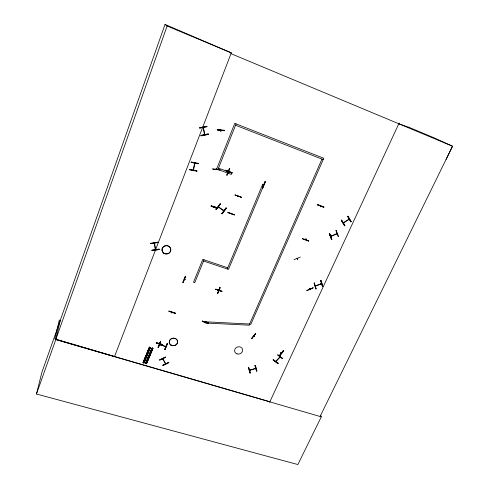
<?xml version="1.0" encoding="UTF-8"?>
<svg xmlns="http://www.w3.org/2000/svg" width="489" height="489" viewBox="0 0 489 489"><rect width="100%" height="100%" fill="white"/><g stroke="black" fill="none" stroke-linecap="round" stroke-linejoin="round"><path stroke-width="0.73" d="M238.082 196.615L238.18 196.321M238.07 196.645L238.479 196.395M203.143 127.556L203.51 127.488L203.607 128.106M204.371 134.059L204.714 133.913L204.787 134.658M204.536 134.707L204.799 134.499M154.255 243.229L154.689 243.632L154.298 243.693M155.233 249.121L155.569 248.999L155.612 249.671M193.216 169.995L194.61 163.13L194.677 163.791M194.781 163.864L194.873 163.106M212.782 168.919L212.752 169.231L219.934 169.958L219.934 169.475M211.15 205.735L217.739 208.143M208.491 323.418L202.25 321.377L208.491 323.425L208.595 322.948L202.36 321.102L208.632 323.101M217.642 208.565L211.046 206.181L217.636 208.601L217.727 208.198M310.093 288.944L309.708 288.18M278.076 363.266L273.18 359.959L277.88 363.529L278.052 363.107M217.269 129.909L217.318 129.499L224.628 130.306L224.573 130.716L217.232 129.793M277.874 363.523L273.192 359.941M221.046 131.003C220.276 131.755 220.997 129.273 220.704 131.046L221.052 130.331M216.266 169.188L216.309 168.43M216.279 169.108L216.615 168.418L216.248 169.035M220.961 131.07L221.071 130.484M216.517 169.212L216.633 168.571M273.174 359.977L273.357 359.562M231.376 213.699L231.425 213.204M162.574 344.934L156.235 342.972L156.358 342.508M162.69 344.623L156.346 342.673L162.709 344.623L162.574 344.941L156.235 342.991M196.847 171.223L196.92 170.832L189.763 169.512L189.683 169.891L196.847 171.181M196.902 170.881L189.744 169.542M218.504 206.768L218.192 206.939M253.614 336.377L254.103 336.689L254.256 336.298M330.717 236.285L331.365 235.955M331.297 235.832L331.389 236.303M336.45 233.742L336.493 234.06L336.976 233.497M344.873 225.649L341.56 220.081M159.457 343.559L159.915 343.046L159.689 343.681M171.718 312.807C172.269 313.455 171.321 312.538 172.232 312.41M214.848 206.236L214.634 207.024L214.61 206.309M214.879 206.517L214.579 206.407M228.265 172.397L228.785 171.847M228.766 171.994L228.51 172.513M224.537 130.606L217.263 129.842L224.573 130.716M205.618 322.141L205.893 321.493L205.398 322.068M205.875 321.621L205.704 322.031M218.565 290.545L218.369 291.096L218.895 290.533M218.852 290.637L218.021 290.258L218.601 290.723M343.37 222.697L343.944 222.715L343.92 222.391L343.266 222.801L349.158 219.072M191.23 162.018L198.412 163.357L198.338 163.748L191.156 162.415L191.236 162.018M348.37 219.353L348.706 219.689L349.097 219.109M193.473 170.196L193.626 169.408L193.222 170.148M305.625 239.653L306.151 239.048L305.876 239.726M306.12 239.188L305.814 239.072M320.839 206.175L320.301 206.798L320.625 206.095M320.808 206.321L320.613 206.761M320.668 415.461L321.291 416.842L297.874 464.55L36.461 394.012L55.783 339.604L60.324 320.148L165.031 24.45L231.242 52.83L230.936 53.643L452.539 146.223L446.115 159.414M59.328 319.971L54.854 338.895L114.53 356.518L231.291 52.849L167.134 26.021L165.031 24.45M227.911 212.373L234.427 214.726M234.451 214.86L227.941 212.489M36.461 394.012L41.883 372.325L60.245 320.484M191.162 162.336L198.314 163.619M228.607 172.47L228.241 172.33M218.357 290.949L218.693 290.515M329.549 233.424L331.823 239.341L329.549 233.406L329.268 233.553L331.542 239.506L331.89 239.353L329.488 233.326M249.482 370.118L250.227 370.1L249.561 370.332M250.221 370.13L250.105 369.69M254.952 368.235L255.105 368.663L255.771 368.431M305.601 239.567L305.931 239.616M308.645 241.15L308.712 240.692M302.605 238.638L308.803 240.814M316.077 288.889L314.329 283.045M279.971 356.878L279.561 357.343L280.044 356.829M167.134 26.021L55.825 339.433L269.897 401.726M330.796 236.493L330.839 236.199M217.978 169.469L236.089 123.894M225.35 170.465L231.994 173.063L232.147 172.696L225.49 170.16L225.337 170.533L232.024 172.959M211.046 206.205L211.193 205.845L217.782 208.247M169.047 311.016L175.453 313.07L175.319 313.4L168.919 311.352L169.053 311.022M204.041 259.818L194.738 282.685L193.485 282.275L202.782 259.39L227.752 267.801M182.782 282.33L185.3 276.242L185.631 276.364L183.143 282.453L182.807 282.324M229.433 168.436L226.676 175.105L227.049 175.245L229.726 168.491M183.088 282.404L185.631 276.364M229.683 168.479L226.982 175.203M184.573 279.323L185.056 279.757L184.341 279.519M228.284 172.428L228.626 171.78M214.402 206.939L214.622 206.156M214.634 207.024L214.891 206.468M229.09 171.957L229.005 172.299L228.369 172.073M229.2 172.079L228.938 172.33M159.677 342.771L159.432 343.614M172.226 312.502L171.939 312.874M158.039 347.441L160.423 341.689L158.045 347.428L158.387 347.551L160.692 341.64M158.344 347.496L160.685 341.762M160.074 345.014L160.288 344.745L159.671 344.604L165.85 346.719M149.328 347.196L143.026 362.642L143.479 362.759L149.83 347.349L149.328 347.196L149.83 347.349L143.399 362.746M149.408 347.227L142.984 362.612L143.479 362.759M143.198 362.612L149.542 347.202M143.259 362.63L149.603 347.221M149.946 347.386L143.644 362.826L149.946 347.386L150.447 347.538L144.047 362.948L150.447 347.538M248.614 367.325L250.307 372.948L249.983 373.021M250.246 372.936L248.644 367.459M145.533 363.406L152.116 347.954L152.379 348.15L145.997 363.547L152.122 348.009L145.533 363.406L146.015 363.541M145.594 363.425L152.091 348.003M152.99 348.339L146.553 363.712L152.99 348.339L152.495 348.186L146.211 363.608M165.783 346.701L165.209 346.096M165.05 349.568L167.391 343.834L165.056 349.586L164.695 349.311M227.257 268.987L262.575 184.604L263.84 185.074L228.491 269.402L203.552 261.022M235.075 195.062L241.682 197.354L235.007 195.019M193.516 170.105L194.885 163.259M231.517 213.363L231.401 213.644M215.588 289.243L221.908 291.517L222.049 291.187L215.728 289.091M202.244 321.426L202.348 320.949M263.62 185.178L262.899 184.903L263.712 184.946M219.922 287.624L220.27 287.746L217.721 293.718L217.373 293.602L219.879 287.483M265.386 181.902L262.63 188.467L262.275 188.326L265.044 181.719M217.721 293.712L217.422 293.602L219.971 287.624M262.355 188.351L264.995 181.694M218.614 291.108L218.858 290.594M321.976 159.084L249.61 324.024L249.451 325.203L205.356 322.997L205.484 321.805L249.61 324.024L250.796 324.396L323.779 158.277L234.769 123.375L216.67 168.986L231.352 174.451L231.878 173.155L218.497 168.167M317.624 204.952L317.789 204.598L323.987 206.963L323.828 207.312L317.532 204.848M305.656 239.592L305.827 238.821M320.546 206.816L320.808 206.242M305.869 239.665L306.12 239.109M315.9 285.655L315.454 286.089L315.368 285.796M320.998 283.834L321.016 284.146L321.438 283.681M321.56 283.92L315.368 286.053M269.628 402.3L399.14 123.032M163.088 359.171L162.898 359.109M165.319 363.492L165.618 363.345M165.624 363.944L165.832 363.84M320.197 416.225L452.539 146.223L433.859 137.733L408.67 127.201L409.134 127.415L398.798 123.772M225.472 170.184L232.141 172.696M255.692 368.48L249.549 370.1M168.937 311.273L175.337 313.321M297.147 258.51L297.526 258.907M297.33 259.121L297.618 258.974M309.849 288.357L309.739 288.981L310.05 288.846M221.927 291.444L215.612 289.335M275.973 361.487L276.175 360.931L275.857 361.567M280.142 357.068L275.9 361.518M317.636 204.879L323.834 207.238M162.574 358.749L165.594 363.889M165.288 363.504L165.588 363.358M216.071 209.598L220.343 203.974L216.132 209.653L215.814 209.433L220.111 203.809L220.405 204.029L220.087 203.803M218.968 207.189L218.681 207.33L218.962 207.122M223.216 210.484L223.302 210.154M226.352 208.228L222.092 213.84L226.364 208.241L226.095 208.045L226.364 208.247M251.67 338.706L255.631 333.694L251.725 338.761L251.438 338.584L255.356 333.51L255.631 333.694M253.669 336.383L254.335 336.463M280.888 352.752L281.591 352.93L280.802 352.545M279.861 355.656L283.742 350.686L279.861 355.662L279.58 355.491L283.406 350.368M203.558 128.161L203.204 128.075L203.516 128.075M204.775 134.585L203.424 127.421M155.624 249.579L154.524 243.112M282.44 358.486L277.709 354.941M275.735 361.395L280.001 356.878M277.831 355.026L282.471 358.675L282.715 358.419L277.99 354.855M341.365 220.362L344.617 225.839L341.383 220.331L341.591 220.05M184.426 279.305L185.123 279.488M155.551 249.072L155.196 249.127M331.542 239.494L329.286 233.54M347.49 216.309L347.923 216.211L351.151 221.7L350.717 221.798M343.437 222.953L349.207 219.304M344.617 225.839L344.941 225.631L341.628 220.154M263.522 185.166L262.966 184.928M255.716 368.241L255.215 368.627M315.894 285.937L315.839 285.454M165.661 357.245L165.49 356.952L159.524 359.861L159.695 360.149L165.661 357.245L159.665 360.075M336.291 230.49L335.986 230.606L338.192 236.597L338.541 236.444L336.255 230.49L335.845 230.533M329.268 233.571L329.623 233.418M330.784 236.26L337.031 233.522M330.864 236.462L337.043 233.76M300.356 257.018L294.03 259.677M309.892 288.455L309.775 288.968M312.954 287.538L313.168 287.99L307 290.674L306.792 290.228M351.145 221.7L347.917 216.205M349.097 219.054L348.645 219.695M314.403 283.052L314.048 283.174L315.796 289.011L316.145 288.889L314.274 282.942M321.096 280.717L320.656 280.704M315.313 285.851L321.511 283.687M322.379 286.548L322.819 286.56L321.084 280.704L322.801 286.554M205.649 321.481L205.429 322.006M256.474 370.9L256.878 370.968L255.301 365.479L254.897 365.417M249.604 370.289L255.704 368.449M281.377 353.076L280.973 352.844M254.109 336.652L253.663 336.353M146.614 363.73L146.132 363.578L152.544 348.217M144.078 362.948L143.613 362.807M206.847 126.248L199.561 127.708L199.634 128.094L206.926 126.651L206.847 126.272M206.926 126.651L199.616 128.014M200.997 135.331L208.29 133.968L208.369 134.371L201.107 135.808L208.363 134.365M201.046 135.496L208.253 133.894M322.544 286.64L320.79 280.796L322.471 286.682M150.801 243.235L157.855 242.153L157.916 242.526L150.863 243.601L150.801 243.247M150.85 243.522L157.904 242.446M152.036 250.6L159.066 249.5L152.036 250.594L151.969 250.105M255.264 365.472L256.859 370.955M256.578 371.029L255.001 365.546L256.529 371.072M231.248 213.296L231.108 213.614M162.782 358.645L165.802 363.785M297.367 259.158L297.171 258.571M347.612 216.364L350.894 221.841L347.538 216.291M212.782 168.864L219.983 169.561M218.455 290.71L217.966 290.509M228.614 171.816L229.127 172.055M55.783 339.604L321.291 416.842M160.392 341.695L160.747 341.805M167.427 343.865L167.061 343.59M159.671 344.604L165.93 346.518M184.494 279.329L185.08 279.525M227.886 212.629L234.402 215.007M308.645 241.156L302.495 238.907L302.569 238.449M235.123 194.94L241.682 197.354M263.064 184.701L263.644 184.921M265.062 181.786L265.417 181.92M229.408 168.436L229.775 168.577M235.551 125.251L323.211 159.567M218.479 206.798L223.986 210.728M283.754 350.699L283.473 350.534L279.549 355.356M281.077 352.612L281.505 352.838M253.797 336.175L254.274 336.469M228.485 172.116L229.041 172.201M222.092 213.846L221.737 213.516M218.253 207.018L223.779 210.881M273.375 359.721L278.119 363.272M343.791 222.25L344.03 222.581M320.76 283.736L320.937 284.115M306.903 290.429L313.064 287.74M226.046 207.953L221.853 213.669L226.004 207.917M309.837 288.412L310.044 288.92M297.385 258.479L297.605 259.005M155.313 249.579L154.279 243.149M248.656 367.294L248.363 367.575L249.965 373.052M201.028 135.404L201.107 135.808M203.167 127.476L204.524 134.634M159.066 249.518L158.992 249.029M168.687 362.27L168.87 362.734L162.929 365.625L162.758 365.338L168.717 362.435L162.745 365.167M150.16 347.392L143.809 362.801L150.16 347.392M152.709 348.192L146.345 363.584L152.77 348.211M167.116 343.724L164.707 349.476L167.128 343.743M159.011 249.17L151.975 250.234L159.011 249.194M163.858 253.235A4.401 4.144 -5.7 0 0 170.783 250.16A4.401 4.144 -5.7 0 0 164.567 246.077A4.401 4.144 -5.7 0 0 163.858 253.235M163.833 253.198A4.425 4.169 -5.7 0 0 170.802 250.105A4.425 4.169 -5.7 0 0 164.548 245.998A4.425 4.169 -5.7 0 0 163.833 253.198M237.104 353.914A4.101 3.637 -17.6 0 0 242.666 349.678A4.101 3.637 -17.6 0 0 236.163 347.667A4.101 3.637 -17.6 0 0 237.104 353.914M170.997 345.112A4.193 3.753 -9.3 0 0 177.593 342.202A4.193 3.753 -9.3 0 0 171.694 338.602A4.193 3.753 -9.3 0 0 170.997 345.112M170.973 345.057A4.218 3.778 -9.3 0 0 177.605 342.129A4.218 3.778 -9.3 0 0 171.676 338.504A4.218 3.778 -9.3 0 0 170.973 345.057"/></g></svg>
